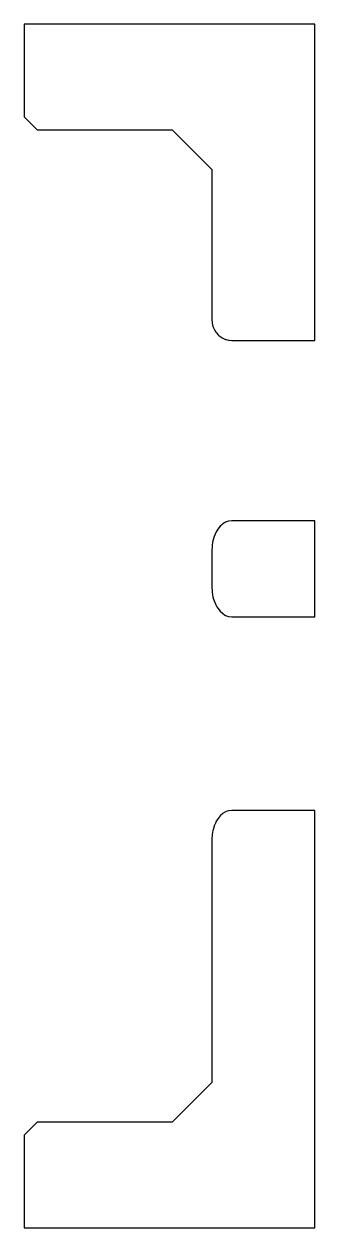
# Model space of a CAD drawing. Header units: metres. Extents: x 0 to 47.5, y 0 to 45.5.
# Drawn here: x 0 to 11, y 0 to 45.5 of the extents above.
import ezdxf

# ---------------------------------------------------------------- set-up
doc = ezdxf.new("R2010")
doc.units = ezdxf.units.M

msp = doc.modelspace()

# ---------------------------------------------------------------- linework, layer by layer
for p, q in [((11, 45.5), (0, 45.5)), ((0, 45.5), (0, 42)), ((11, 33.5441), (11, 45.5)), ((0, 42), (0.5, 41.5)), ((0.5, 41.5), (5.60409, 41.5)), ((5.60409, 41.5), (7.10409, 40)), ((7.10409, 40), (7.10409, 34.3135)), ((7.10409, 34.3135), (7.10943, 34.2438)), ((7.10943, 34.2438), (7.11332, 34.1932)), ((7.11332, 34.1932), (7.12786, 34.1311)), ((7.12786, 34.1311), (7.14079, 34.0758)), ((7.14079, 34.0758), (7.16228, 34.0226)), ((7.16228, 34.0226), (7.18583, 33.9642)), ((7.18583, 33.9642), (7.21192, 33.9206)), ((7.21192, 33.9206), (7.24732, 33.8613)), ((7.24732, 33.8613), (7.27576, 33.8271)), ((7.27576, 33.8271), (7.32376, 33.7695)), ((7.32376, 33.7695), (7.35261, 33.7442)), ((7.35261, 33.7442), (7.41325, 33.6911)), ((7.41325, 33.6911), (7.44109, 33.6736)), ((7.44109, 33.6736), (7.51359, 33.628)), ((7.51359, 33.628), (7.53963, 33.6169)), ((7.53963, 33.6169), (7.62232, 33.5818)), ((7.62232, 33.5818), (7.64642, 33.5758)), ((7.64642, 33.5758), (7.73676, 33.5536)), ((7.73676, 33.5536), (7.75938, 33.5518)), ((7.75938, 33.5518), (7.85409, 33.5441)), ((7.85409, 33.5441), (11, 33.5441)), ((7.32376, 26.4095), (7.24732, 26.2786)), ((7.41325, 26.5213), (7.32376, 26.4095)), ((7.47515, 26.5768), (7.41325, 26.5213)), ((7.51359, 26.6113), (7.47515, 26.5768)), ((7.58126, 26.6523), (7.51359, 26.6113)), ((7.62232, 26.6772), (7.58126, 26.6523)), ((7.69396, 26.7024), (7.62232, 26.6772)), ((7.73676, 26.7174), (7.69396, 26.7024)), ((7.85409, 26.7309), (7.73676, 26.7174)), ((11, 26.7309), (7.85409, 26.7309)), ((11, 23.0968), (11, 26.7309)), ((7.14079, 25.9727), (7.12891, 25.9002)), ((7.18583, 26.1317), (7.14079, 25.9727)), ((7.22215, 26.2185), (7.18583, 26.1317)), ((7.24732, 26.2786), (7.22215, 26.2185)), ((7.10921, 25.7288), (7.10409, 25.6335)), ((7.10409, 25.6335), (7.10409, 24.1942)), ((7.11332, 25.8052), (7.10921, 25.7288)), ((7.12891, 25.9002), (7.11332, 25.8052)), ((7.10409, 24.1942), (7.10923, 24.0986)), ((7.10923, 24.0986), (7.11332, 24.0225)), ((7.11332, 24.0225), (7.12879, 23.9282)), ((7.12879, 23.9282), (7.14079, 23.855)), ((7.14079, 23.855), (7.16642, 23.7645)), ((7.16642, 23.7645), (7.18583, 23.696)), ((7.18583, 23.696), (7.22116, 23.6116)), ((7.22116, 23.6116), (7.24732, 23.5491)), ((7.24732, 23.5491), (7.29162, 23.4732)), ((7.29162, 23.4732), (7.32376, 23.4182)), ((7.32376, 23.4182), (7.41325, 23.3064)), ((7.41325, 23.3064), (7.51359, 23.2164)), ((7.51359, 23.2164), (7.57778, 23.1775)), ((7.57778, 23.1775), (7.62232, 23.1505)), ((7.62232, 23.1505), (7.69009, 23.1267)), ((7.69009, 23.1267), (7.73676, 23.1103)), ((7.73676, 23.1103), (7.85409, 23.0968)), ((7.85409, 23.0968), (11, 23.0968)), ((7.33525, 15.4739), (7.32376, 15.4595)), ((7.41325, 15.5714), (7.33525, 15.4739)), ((7.42654, 15.5833), (7.41325, 15.5714)), ((7.51359, 15.6613), (7.42654, 15.5833)), ((7.52834, 15.6703), (7.51359, 15.6613)), ((7.62232, 15.7272), (7.52834, 15.6703)), ((7.63811, 15.7328), (7.62232, 15.7272)), ((7.73676, 15.7674), (7.63811, 15.7328)), ((7.85409, 15.7809), (7.73676, 15.7674)), ((11, 15.7809), (7.85409, 15.7809)), ((11, 0), (11, 15.7809)), ((7.14079, 15.0227), (7.11625, 14.8731)), ((7.14587, 15.0406), (7.14079, 15.0227)), ((7.18583, 15.1818), (7.14587, 15.0406)), ((7.19312, 15.1991), (7.18583, 15.1818)), ((7.24732, 15.3286), (7.19312, 15.1991)), ((7.25679, 15.3448), (7.24732, 15.3286)), ((7.32376, 15.4595), (7.25679, 15.3448)), ((7.10501, 14.7008), (7.10409, 14.6836)), ((7.10409, 14.6836), (7.10409, 5.5)), ((7.11332, 14.8552), (7.10501, 14.7008)), ((7.11625, 14.8731), (7.11332, 14.8552)), ((7.10409, 5.5), (5.60409, 4)), ((0.5, 4), (0, 3.5)), ((5.60409, 4), (0.5, 4)), ((0, 3.5), (0, 0)), ((0, 0), (11, 0))]:
    msp.add_line(p, q)

doc.saveas('drawing.dxf')
